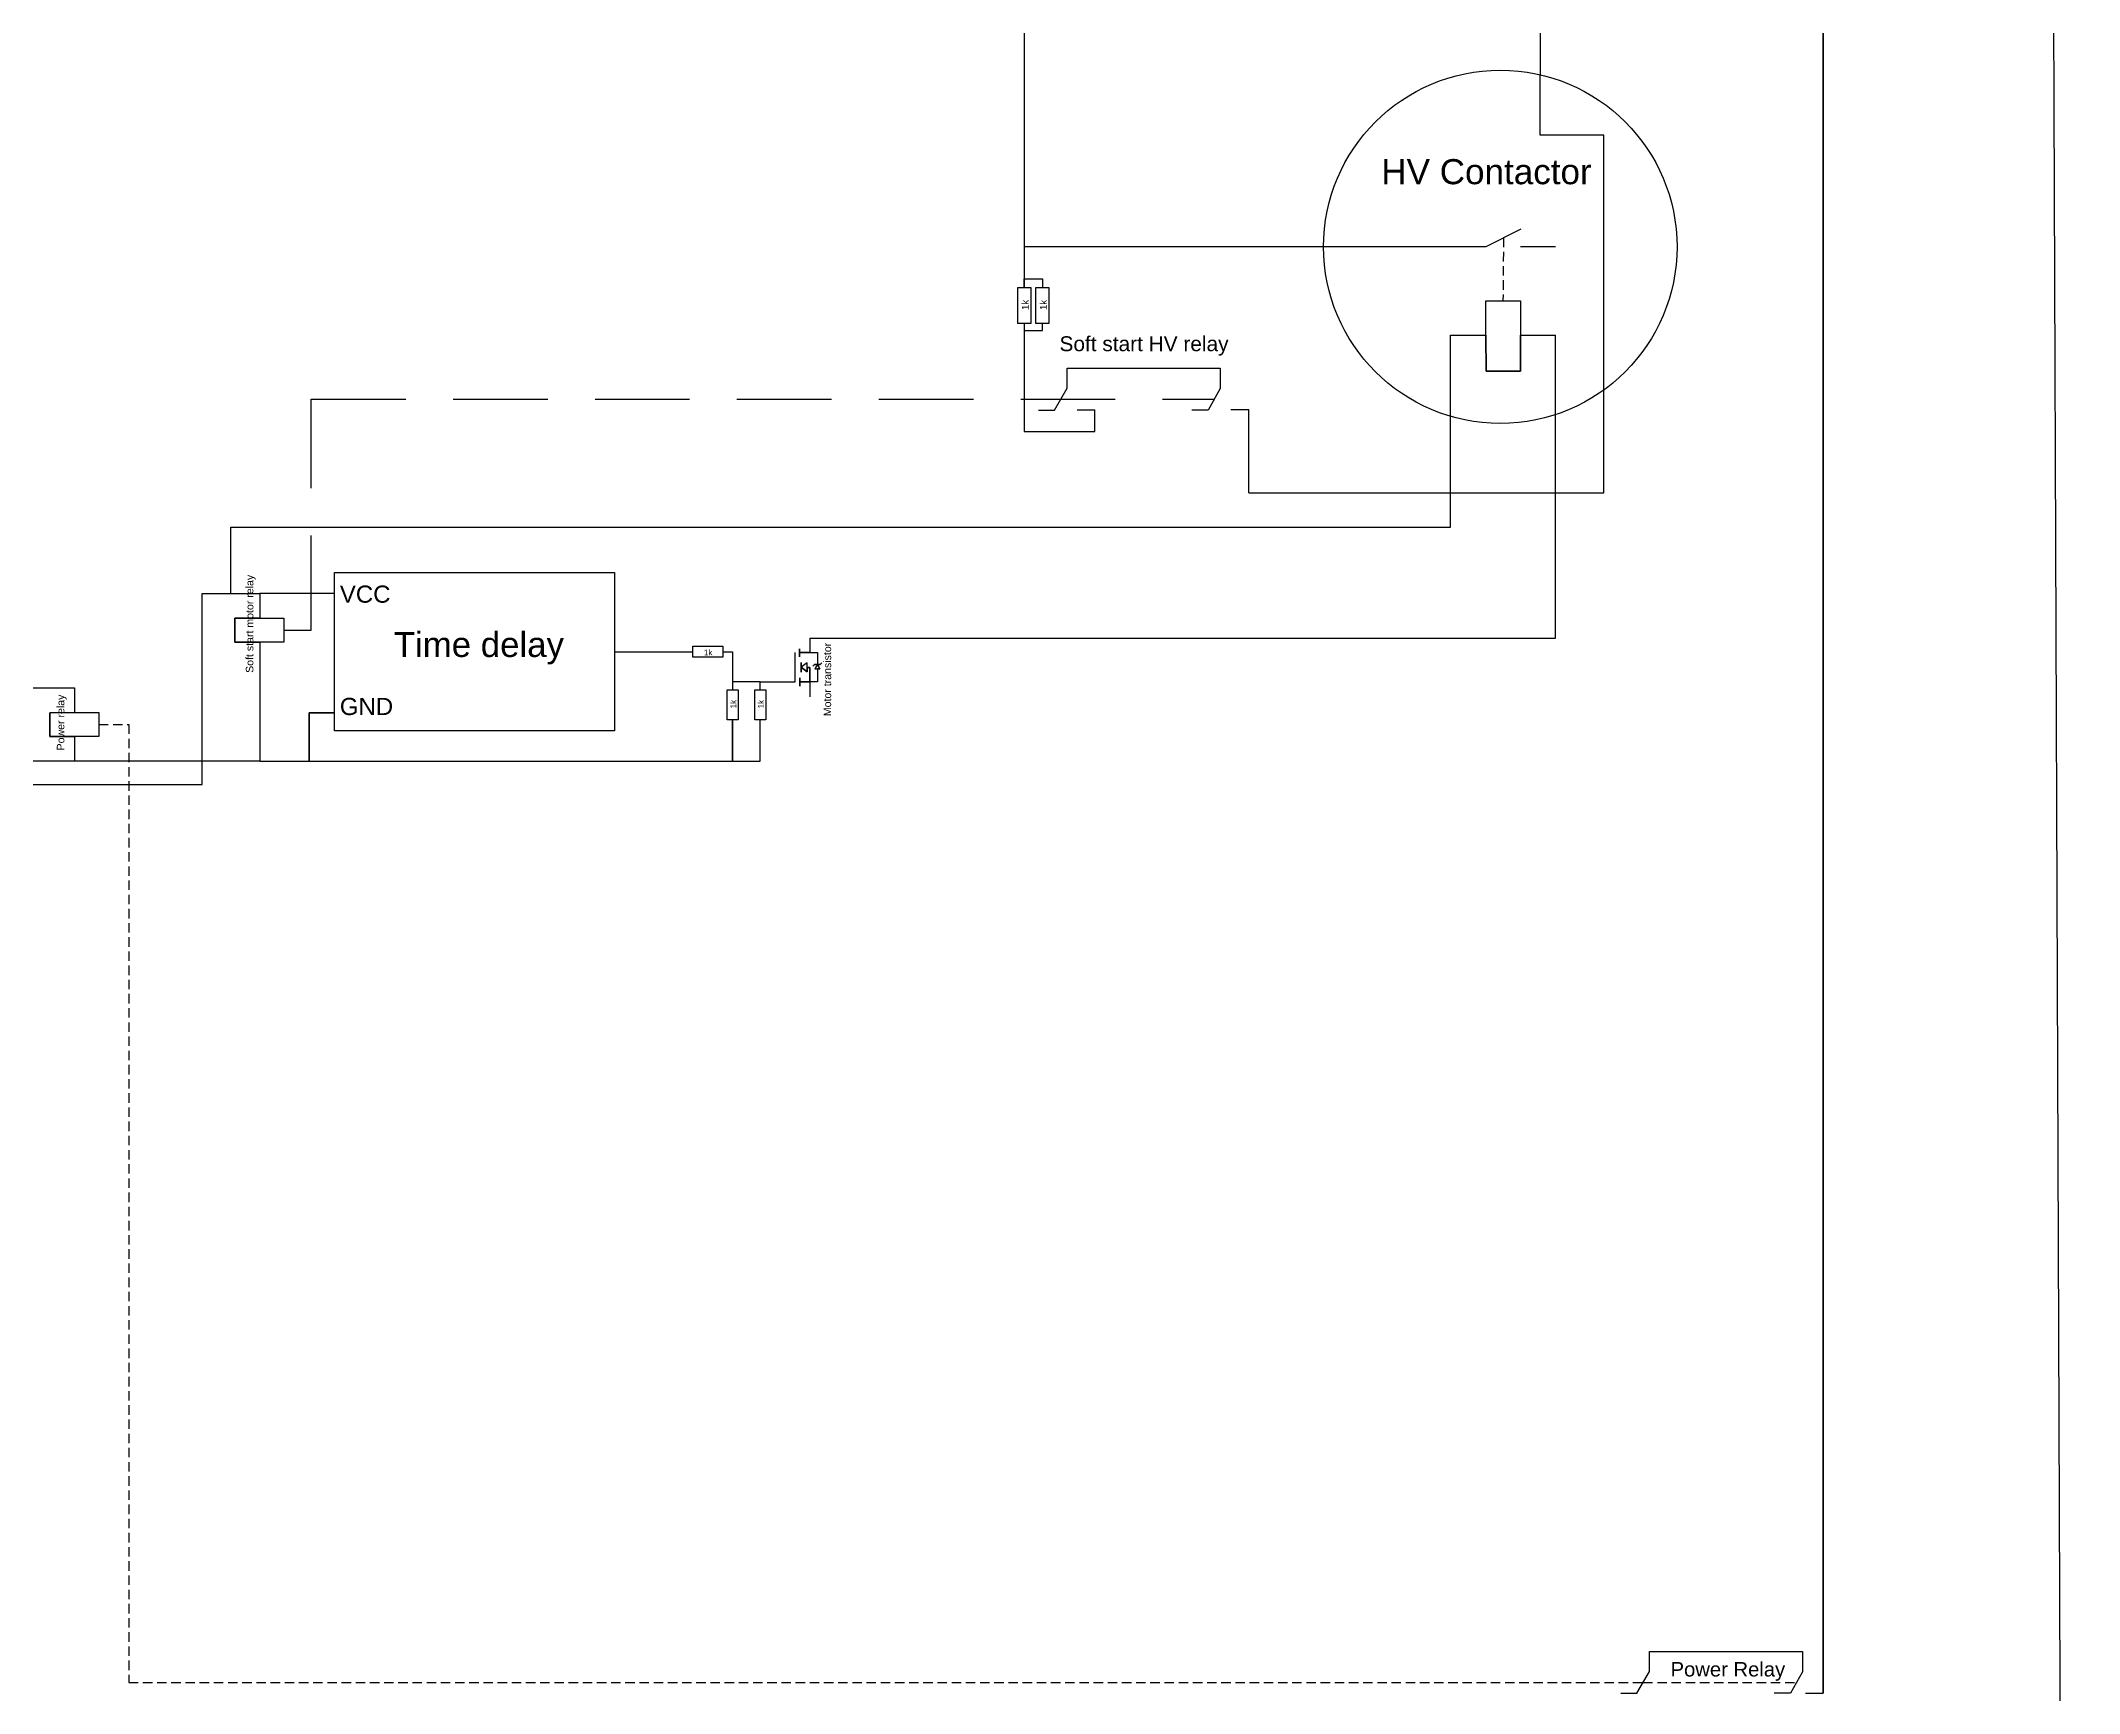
# Model space of a CAD drawing. Header units: inches. Extents: x -6006 to 7910, y 240 to 7918.
# Drawn here: x 4055.3 to 4163.1, y 2983.5 to 3070.9 of the extents above; entities that cross this region are included whole.
import ezdxf

# ---------------------------------------------------------------- set-up
doc = ezdxf.new("R2010")
doc.units = ezdxf.units.IN
doc.header["$MEASUREMENT"] = 0
doc.linetypes.add('DASHED', pattern=[0.75, 0.5, -0.25])
doc.linetypes.add('DASHED2', pattern=[0.375, 0.25, -0.125])
doc.styles.get("Standard").update_dxf_attribs({"font": 'arial.ttf'})

msp = doc.modelspace()

# ---------------------------------------------------------------- linework, layer by layer
for p, q in [((4133.53, 3060.03), (4135.38, 3060.03)), ((4110.11, 3051.39), (4111.04, 3051.39)), ((4118.22, 3051.4), (4119.17, 3051.4)), ((4085.65, 3038.6), (4089.78, 3038.6)), ((4148.6, 2983.53), (4149.53, 2983.53))]:
    msp.add_line(p, q)
at = {"color": 1}
for q in [(4119.17, 3051.4), (4137.94, 3047)]:
    msp.add_line((4119.17, 3047), q, dxfattribs=at)
at = {"color": 7, "true_color": 0xffffff}
msp.add_line((4070.85, 3041.68), (4066.9, 3041.68), dxfattribs=at)
at = {"color": 1}
for points in [[(434.33, 1827.71), (434.33, 1525.76), (4346.7, 1525.76), (4346.7, 3295.9), (3978.41, 3295.9), (3978.41, 3088.79), (4107.31, 3088.79), (4107.31, 3060.02), (4129.82, 3060.02)], [(4149.53, 2983.53), (4149.53, 3113.91), (4161.55, 3113.96)], [(4134.57, 3113.91), (4149.53, 3113.91), (4149.53, 2983.53), (4149.53, 3113.91), (4134.57, 3113.91), (4134.57, 3069.1)], [(4137.94, 3047), (4137.94, 3065.91), (4134.57, 3065.91), (4134.57, 3069.1)]]:
    msp.add_lwpolyline(points, dxfattribs=at)
at = {"color": 1, "ltscale": 5}
msp.add_lwpolyline([(4161.55, 3113.96), (4162.9, 2756.65)], dxfattribs=at)
for points in [[(4129.82, 3060.02), (4131.72, 3060.02), (4133.57, 3060.96)], [(4107.31, 3060.02), (4107.31, 3057.86), (4107.31, 3058.32), (4108.27, 3058.32), (4108.27, 3057.86)], [(4129.83, 3055.33), (4131.7, 3055.33), (4131.7, 3057.16), (4133.53, 3057.16), (4133.53, 3053.44), (4131.72, 3053.44), (4131.7, 3055.33), (4131.72, 3053.44), (4133.53, 3053.44), (4133.53, 3055.33), (4135.38, 3055.33)], [(4107.31, 3055.95), (4107.31, 3055.59), (4108.27, 3055.59), (4108.27, 3055.95)], [(4065.37, 3041.68), (4065.37, 3045.18), (4129.83, 3045.18), (4129.83, 3055.33)], [(4107.31, 3055.59), (4107.31, 3050.24), (4111.04, 3050.24), (4111.04, 3051.39)], [(4108.06, 3051.38), (4108.9, 3051.38), (4109.58, 3052.54), (4109.58, 3053.59), (4117.67, 3053.59), (4117.67, 3052.52), (4117.02, 3051.38), (4116.17, 3051.38)], [(4052.42, 3031.57), (4063.85, 3031.57), (4063.85, 3041.68), (4066.9, 3041.68)], [(4066.9, 3041.68), (4066.9, 3040.38), (4068.17, 3040.38), (4068.17, 3039.11), (4065.58, 3039.11), (4065.58, 3040.37), (4066.9, 3040.38), (4065.58, 3040.37), (4065.58, 3039.11), (4066.9, 3039.11), (4066.9, 3037.82)], [(4091.37, 3038.6), (4091.89, 3038.6), (4091.89, 3036.59)], [(4094.44, 3037), (4095.2, 3037), (4095.2, 3038.56)], [(4095.98, 3039.31), (4095.98, 3038.55), (4095.43, 3038.55), (4095.43, 3038.75), (4095.43, 3038.55), (4095.43, 3038.33), (4095.43, 3038.55), (4095.98, 3038.55), (4096.37, 3038.55), (4096.37, 3037.93), (4096.22, 3037.93), (4096.13, 3037.84), (4096.22, 3037.93), (4096.37, 3037.93), (4096.52, 3037.93), (4096.6, 3038.01), (4096.52, 3037.93), (4096.37, 3037.93), (4096.23, 3037.69), (4096.51, 3037.69), (4096.37, 3037.93), (4096.51, 3037.69), (4096.37, 3037.69), (4096.37, 3037), (4095.98, 3037), (4095.98, 3037.77), (4095.84, 3037.77), (4095.84, 3038.01), (4095.51, 3037.78), (4095.84, 3037.53), (4095.84, 3037.77), (4095.84, 3037.53), (4095.51, 3037.78), (4095.51, 3037.78), (4095.51, 3038.03), (4095.51, 3037.78), (4095.51, 3037.51), (4095.51, 3037.78), (4095.84, 3037.53), (4095.84, 3037.77), (4095.98, 3037.77), (4095.98, 3037), (4095.44, 3037), (4095.44, 3037.21), (4095.44, 3036.77), (4095.44, 3036.99), (4095.44, 3037), (4095.98, 3037), (4095.98, 3036.22)], [(4052.42, 3034.13), (4054.78, 3034.13), (4054.78, 3036.69), (4057.11, 3036.69)], [(4057.11, 3036.69), (4057.11, 3035.39), (4058.39, 3035.39), (4058.39, 3034.11), (4055.8, 3034.11), (4055.8, 3035.37), (4057.11, 3035.39), (4055.8, 3035.37), (4055.8, 3034.11), (4057.11, 3034.11), (4057.11, 3032.82)], [(4093.35, 3036.59), (4093.35, 3037), (4091.89, 3037)], [(4093.35, 3037), (4094.44, 3037)], [(4138.84, 2983.52), (4139.68, 2983.52), (4140.36, 2984.68), (4140.36, 2985.73), (4148.45, 2985.73), (4148.45, 2984.66), (4147.8, 2983.53), (4146.95, 2983.53)]]:
    msp.add_lwpolyline(points)
at = {"linetype": 'DASHED'}
for points in [[(4132.64, 3060.49), (4132.61, 3057.16)], [(4058.39, 3034.75), (4059.97, 3034.75), (4059.97, 2984.1), (4140.02, 2984.1), (4148.13, 2984.09)]]:
    msp.add_lwpolyline(points, dxfattribs=at)
for points in [[(4106.96, 3057.86), (4107.66, 3057.86), (4107.66, 3055.95), (4106.96, 3055.95)], [(4107.92, 3057.86), (4108.61, 3057.86), (4108.61, 3055.95), (4107.92, 3055.95)], [(4070.85, 3042.78), (4085.65, 3042.78), (4085.65, 3034.41), (4070.85, 3034.41)], [(4091.37, 3038.89), (4091.37, 3038.31), (4089.78, 3038.31), (4089.78, 3038.89)], [(4091.6, 3036.59), (4092.18, 3036.59), (4092.18, 3035), (4091.6, 3035)], [(4093.06, 3036.59), (4093.64, 3036.59), (4093.64, 3035), (4093.06, 3035)]]:
    msp.add_lwpolyline(points, close=True)
at = {"color": 3}
for points in [[(4095.98, 3039.31), (4135.38, 3039.31), (4135.38, 3055.33)], [(4066.9, 3037.82), (4066.9, 3032.82), (4069.51, 3032.82), (4069.51, 3035.37), (4070.85, 3035.37), (4069.51, 3035.37), (4069.51, 3032.82), (4091.89, 3032.82), (4091.89, 3035), (4091.89, 3032.82), (4093.35, 3032.82), (4093.35, 3035)], [(4066.9, 3032.82), (4052.42, 3032.82)]]:
    msp.add_lwpolyline(points, dxfattribs=at)
at = {"linetype": 'DASHED2', "ltscale": 20}
msp.add_lwpolyline([(4068.17, 3039.74), (4069.62, 3039.74), (4069.62, 3051.96), (4117.35, 3051.96)], dxfattribs=at)
msp.add_circle((4132.47, 3060.01), 9.34)

# ---------------------------------------------------------------- texts
for s, height, p in [('HV Contactor', 1.3261, (4126.18, 3063.32)), ('Soft start HV relay', 0.7884, (4109.17, 3054.49)), ('VCC', 0.908, (4071.13, 3041.19)), ('Time delay', 1.317, (4073.98, 3038.32)), ('1k', 0.301, (4090.38, 3038.41)), ('GND', 0.908, (4071.13, 3035.25)), ('Power Relay', 0.765, (4141.47, 2984.41))]:
    msp.add_text(s, height=height).set_placement(p)
for s, height, p in [('1k', 0.361, (4107.54, 3056.67)), ('1k', 0.361, (4108.5, 3056.67)), ('Soft start motor relay', 0.4, (4066.56, 3037.48)), ('Motor transistor', 0.4, (4097.1, 3035.19)), ('Power relay', 0.4, (4056.57, 3033.38)), ('1k', 0.301, (4092.08, 3035.6)), ('1k', 0.301, (4093.54, 3035.6))]:
    msp.add_text(s, height=height, rotation=90).set_placement(p)

doc.saveas('drawing.dxf')
